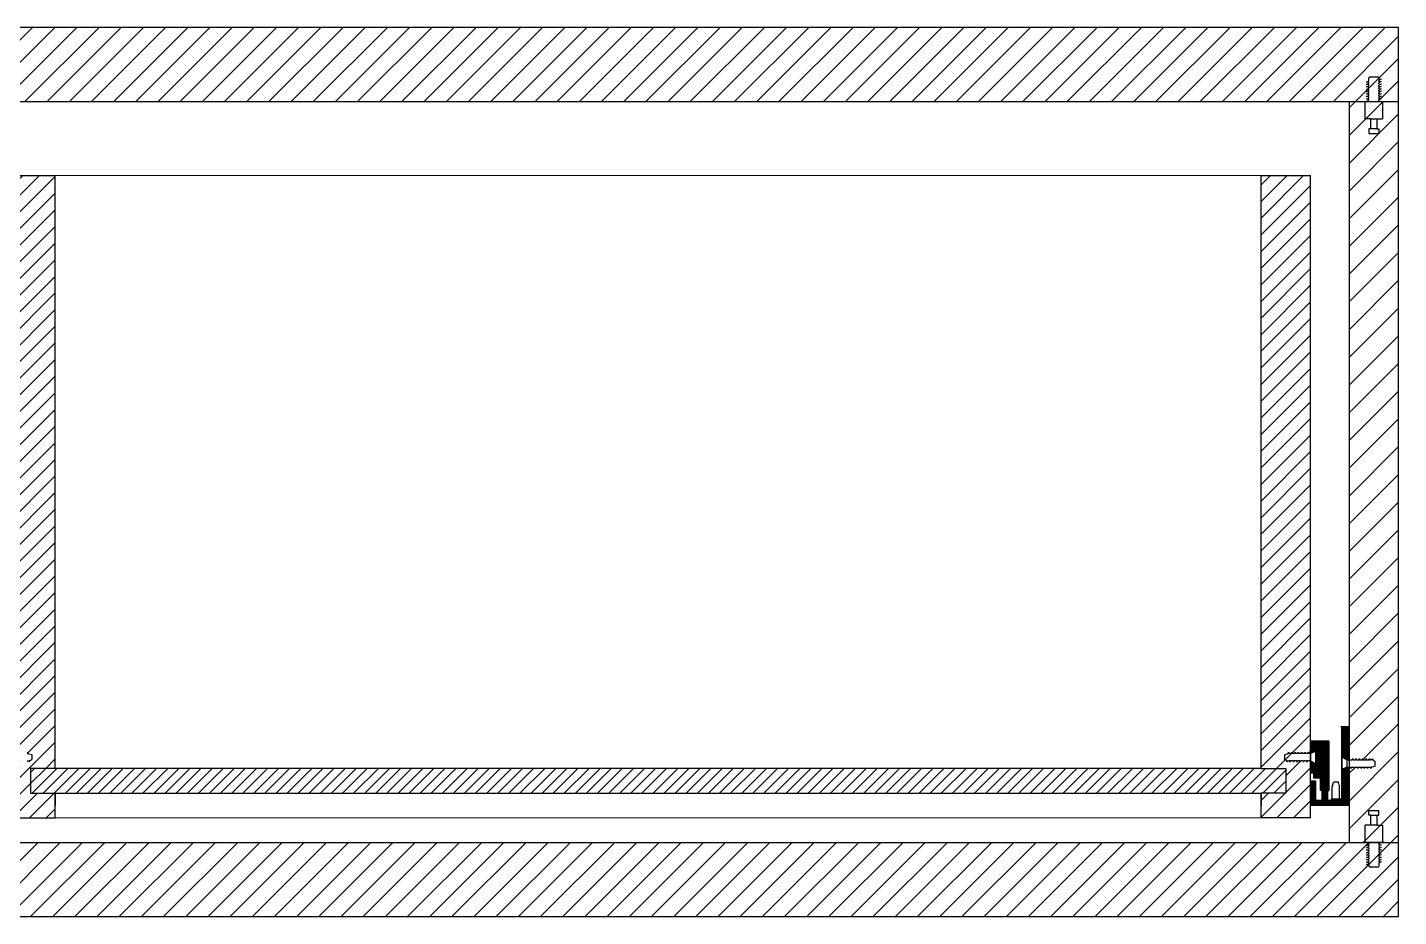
# Model space of a CAD drawing. Header units: millimetres. Extents: x 162 to 1697, y -125 to 545.
# Drawn here: x 497.7 to 553.2, y -69.7 to -33.7 of the extents above; entities that cross this region are included whole.
import ezdxf

# ---------------------------------------------------------------- set-up
doc = ezdxf.new("R2010")
doc.units = ezdxf.units.MM
doc.layers.get('0').update_dxf_attribs({"color": 255})
doc.layers.add('A-FURN', color=8, linetype='Continuous', lineweight=18)
doc.layers.add("costruzione sez cc'", color=161, linetype='Continuous')
doc.layers.add('VITI', color=2, linetype='Continuous')

msp = doc.modelspace()

# ---------------------------------------------------------------- hatches: boundary and pattern name
at = {"transparency": 33554687}
h = msp.add_hatch(dxfattribs=at)
h.set_pattern_fill('ANSI31', color=40, scale=0.005)
h.set_pattern_definition([(45, (120.099817, -136.84654), (-0.01122532015, 0.01122532015), [])])
h.paths.add_polyline_path([(549.655, -62.578), (550.411, -62.578), (550.411, -63.878), (549.986, -63.878), (549.786, -63.878), (549.655, -63.878), (549.655, -63.378), (549.855, -63.478), (549.855, -62.978), (549.655, -63.078)])
h.paths.add_polyline_path([(549.786, -63.878), (549.986, -63.878), (550.411, -63.878), (550.411, -64.578), (550.361, -64.578), (550.361, -64.178), (550.111, -64.178), (550.111, -64.578), (550.061, -64.578), (550.061, -64.078), (549.786, -64.078)], flags=17)
h.paths.add_polyline_path([(549.655, -64.178), (549.855, -64.178), (549.855, -64.978), (550.102, -64.978), (550.877, -64.978), (550.925, -64.978), (550.925, -63.728), (551.125, -63.628), (551.225, -63.628), (551.225, -65.178), (550.877, -65.178), (550.102, -65.178), (549.655, -65.178)])
h.paths.add_polyline_path([(550.236, -64.178), (550.361, -64.178), (550.361, -64.578), (550.361, -64.978), (550.236, -64.978)], flags=17)
h.paths.add_polyline_path([(550.111, -64.178), (550.236, -64.178), (550.236, -64.978), (550.111, -64.978)], flags=17)
h.paths.add_polyline_path([(550.925, -61.978), (551.225, -61.978), (551.225, -63.328), (551.125, -63.328), (550.925, -63.228)])
at = {"layer": "costruzione sez cc'", "transparency": 33554687}
h = msp.add_hatch(dxfattribs=at)
h.set_pattern_fill('ANSI31', color=8, scale=0.2)
h.set_pattern_definition([(45, (2.30176, -136.84654), (-0.4490128, 0.4490128), [])])
h.paths.add_polyline_path([(553.225, -33.678), (433.525, -33.678), (433.525, -36.678), (553.225, -36.678)])
h.paths.add_polyline_path([(553.225, -66.678), (433.525, -66.678), (433.525, -69.678), (553.225, -69.678)])
h = msp.add_hatch(dxfattribs=at)
h.set_pattern_fill('ANSI31', color=8, scale=0.25)
h.set_pattern_definition([(45, (2.30176, -136.84654), (-0.561266, 0.561266), [])])
h.paths.add_polyline_path([(435.525, -36.678), (433.525, -36.678), (433.525, -66.678), (435.525, -66.678)])
h.paths.add_polyline_path([(434.706, -63.278), (434.735, -63.328), (434.834, -63.328), (434.84, -63.278), (434.869, -63.328), (434.967, -63.328), (434.974, -63.278), (435.002, -63.328), (435.101, -63.328), (435.107, -63.278), (435.136, -63.328), (435.235, -63.328), (435.241, -63.278), (435.27, -63.328), (435.369, -63.328), (435.375, -63.278), (435.404, -63.328), (435.457, -63.628), (435.447, -63.678), (435.423, -63.628), (435.324, -63.628), (435.313, -63.678), (435.289, -63.628), (435.19, -63.628), (435.179, -63.678), (435.155, -63.628), (435.056, -63.628), (435.045, -63.678), (435.021, -63.628), (434.922, -63.628), (434.912, -63.678), (434.887, -63.628), (434.788, -63.628), (434.778, -63.678), (434.753, -63.628), (434.654, -63.628), (434.644, -63.678), (434.619, -63.624, -0.036197), (434.591, -63.616), (434.476, -63.586), (434.476, -63.384), (434.57, -63.349), (434.574, -63.287), (434.602, -63.337, -0.074706), (434.661, -63.328), (434.7, -63.328)], flags=16)
h.paths.add_polyline_path([(493.525, -36.678), (493.375, -36.678), (491.491, -36.678), (491.491, -66.678), (493.525, -66.678)])
h.paths.add_polyline_path([(492.31, -63.278), (492.316, -63.328), (492.355, -63.328, -0.074706), (492.413, -63.337), (492.442, -63.287), (492.446, -63.349), (492.54, -63.384), (492.54, -63.586), (492.425, -63.616, -0.036197), (492.397, -63.624), (492.372, -63.678), (492.361, -63.628), (492.262, -63.628), (492.238, -63.678), (492.228, -63.628), (492.129, -63.628), (492.104, -63.678), (492.094, -63.628), (491.995, -63.628), (491.97, -63.678), (491.96, -63.628), (491.861, -63.628), (491.837, -63.678), (491.826, -63.628), (491.727, -63.628), (491.703, -63.678), (491.692, -63.628), (491.593, -63.628), (491.569, -63.678), (491.558, -63.628), (491.612, -63.328), (491.641, -63.278), (491.647, -63.328), (491.746, -63.328), (491.775, -63.278), (491.781, -63.328), (491.88, -63.328), (491.908, -63.278), (491.915, -63.328), (492.013, -63.328), (492.042, -63.278), (492.048, -63.328), (492.147, -63.328), (492.176, -63.278), (492.182, -63.328), (492.281, -63.328)], flags=16)
h.paths.add_polyline_path([(495.259, -36.678), (493.525, -36.678), (493.525, -66.678), (495.259, -66.678), (495.259, -65.178), (495.259, -63.628), (495.359, -63.628), (495.359, -63.328), (495.259, -63.328)])
h.paths.add_polyline_path([(494.44, -63.278), (494.469, -63.328), (494.568, -63.328), (494.574, -63.278), (494.603, -63.328), (494.702, -63.328), (494.708, -63.278), (494.737, -63.328), (494.835, -63.328), (494.842, -63.278), (494.87, -63.328), (494.969, -63.328), (494.975, -63.278), (495.004, -63.328), (495.103, -63.328), (495.109, -63.278), (495.138, -63.328), (495.192, -63.628), (495.181, -63.678), (495.157, -63.628), (495.058, -63.628), (495.047, -63.678), (495.023, -63.628), (494.924, -63.628), (494.913, -63.678), (494.889, -63.628), (494.79, -63.628), (494.78, -63.678), (494.755, -63.628), (494.656, -63.628), (494.646, -63.678), (494.621, -63.628), (494.522, -63.628), (494.512, -63.678), (494.488, -63.628), (494.389, -63.628), (494.378, -63.678), (494.353, -63.624, -0.036197), (494.325, -63.616), (494.21, -63.586), (494.21, -63.384), (494.304, -63.349), (494.308, -63.287), (494.337, -63.337, -0.074706), (494.395, -63.328), (494.434, -63.328)], flags=16)
edge = h.paths.add_edge_path()
edge.add_line((553.225, -36.678), (551.225, -36.678))
edge.add_line((551.225, -36.678), (551.225, -63.328))
edge.add_line((551.225, -63.328), (551.346, -63.328))
edge.add_line((551.346, -63.328), (551.375, -63.278))
edge.add_line((551.375, -63.278), (551.381, -63.328))
edge.add_line((551.381, -63.328), (551.48, -63.328))
edge.add_line((551.48, -63.328), (551.509, -63.278))
edge.add_line((551.509, -63.278), (551.515, -63.328))
edge.add_line((551.515, -63.328), (551.614, -63.328))
edge.add_line((551.614, -63.328), (551.643, -63.278))
edge.add_line((551.643, -63.278), (551.649, -63.328))
edge.add_line((551.649, -63.328), (551.748, -63.328))
edge.add_line((551.748, -63.328), (551.776, -63.278))
edge.add_line((551.776, -63.278), (551.783, -63.328))
edge.add_line((551.783, -63.328), (551.881, -63.328))
edge.add_line((551.881, -63.328), (551.91, -63.278))
edge.add_line((551.91, -63.278), (551.916, -63.328))
edge.add_line((551.916, -63.328), (552.015, -63.328))
edge.add_line((552.015, -63.328), (552.044, -63.278))
edge.add_line((552.044, -63.278), (552.05, -63.328))
edge.add_line((552.05, -63.328), (552.153, -63.328))
edge.add_line((552.153, -63.328), (552.176, -63.287))
edge.add_line((552.176, -63.287), (552.18, -63.349))
edge.add_line((552.18, -63.349), (552.274, -63.384))
edge.add_line((552.274, -63.384), (552.274, -63.586))
edge.add_line((552.274, -63.586), (552.132, -63.623))
edge.add_line((552.132, -63.623), (552.131, -63.624))
edge.add_arc((552.089, -63.428), 0.2, 282.2639, 290.556)
edge.add_line((552.159, -63.616), (552.269, -63.588))
edge.add_spline(control_points=[(552.269, -63.588), (552.272, -63.587), (552.274, -63.585), (552.274, -63.583)], knot_values=[0, 0, 0, 0, 0.006886, 0.006886, 0.006886, 0.006886], degree=3, periodic=0)
edge.add_line((552.274, -63.583), (552.274, -63.397))
edge.add_spline(control_points=[(552.274, -63.397), (552.274, -63.39), (552.268, -63.382), (552.261, -63.38)], knot_values=[0, 0, 0, 0, 0.021554, 0.021554, 0.021554, 0.021554], degree=3, periodic=0)
edge.add_line((552.261, -63.38), (552.18, -63.349))
edge.add_line((552.18, -63.349), (552.131, -63.623))
edge.add_line((552.131, -63.623), (552.159, -63.616))
edge.add_arc((552.089, -63.428), 0.2, 282.2639, 290.556, ccw=False)
edge.add_line((552.131, -63.624), (552.106, -63.678))
edge.add_line((552.106, -63.678), (552.096, -63.628))
edge.add_line((552.096, -63.628), (551.997, -63.628))
edge.add_line((551.997, -63.628), (551.972, -63.678))
edge.add_line((551.972, -63.678), (551.962, -63.628))
edge.add_line((551.962, -63.628), (551.863, -63.628))
edge.add_line((551.863, -63.628), (551.838, -63.678))
edge.add_line((551.838, -63.678), (551.828, -63.628))
edge.add_line((551.828, -63.628), (551.729, -63.628))
edge.add_line((551.729, -63.628), (551.705, -63.678))
edge.add_line((551.705, -63.678), (551.694, -63.628))
edge.add_line((551.694, -63.628), (551.595, -63.628))
edge.add_line((551.595, -63.628), (551.571, -63.678))
edge.add_line((551.571, -63.678), (551.56, -63.628))
edge.add_line((551.56, -63.628), (551.461, -63.628))
edge.add_line((551.461, -63.628), (551.437, -63.678))
edge.add_line((551.437, -63.678), (551.426, -63.628))
edge.add_line((551.426, -63.628), (551.327, -63.628))
edge.add_line((551.327, -63.628), (551.303, -63.678))
edge.add_line((551.303, -63.678), (551.293, -63.628))
edge.add_line((551.293, -63.628), (551.225, -63.628))
edge.add_line((551.225, -63.628), (551.225, -66.678))
edge.add_line((551.225, -66.678), (553.225, -66.678))
edge.add_line((553.225, -66.678), (553.225, -36.678))
h = msp.add_hatch(dxfattribs=at)
h.set_pattern_fill('ANSI31', color=8, scale=0.15)
h.set_pattern_definition([(45, (2.30176, -136.84654), (-0.3367596, 0.3367596), [])])
h.paths.add_polyline_path([(437.095, -63.078), (437.163, -63.078), (437.174, -63.028), (437.198, -63.078), (437.297, -63.078), (437.307, -63.028), (437.332, -63.078), (437.431, -63.078), (437.441, -63.028), (437.465, -63.078), (437.564, -63.078), (437.575, -63.028), (437.599, -63.078), (437.698, -63.078), (437.709, -63.028), (437.733, -63.078), (437.832, -63.078), (437.843, -63.028), (437.867, -63.078), (437.966, -63.078), (437.976, -63.028), (438.002, -63.083, 0.045105), (437.966, -63.079), (438.018, -63.37), (438.046, -63.42), (438.051, -63.356, -0.119721), (437.959, -63.378), (437.921, -63.378), (437.914, -63.428), (437.886, -63.378), (437.787, -63.378), (437.78, -63.428), (437.752, -63.378), (437.653, -63.378), (437.647, -63.428), (437.618, -63.378), (437.519, -63.378), (437.513, -63.428), (437.484, -63.378), (437.385, -63.378), (437.379, -63.428), (437.35, -63.378), (437.252, -63.378), (437.245, -63.428), (437.217, -63.378), (437.095, -63.378), (437.095, -65.678), (439.095, -65.678), (439.095, -64.678), (438.095, -64.678), (438.095, -63.678), (439.095, -63.678), (439.095, -39.678), (437.095, -39.678)])
edge = h.paths.add_edge_path(flags=16)
edge.add_spline(control_points=[(438.144, -63.124), (438.144, -63.122), (438.142, -63.12), (438.14, -63.119)], knot_values=[0, 0, 0, 0, 0.006886, 0.006886, 0.006886, 0.006886], degree=3, periodic=0)
edge.add_line((438.142, -63.12), (438.14, -63.119))
edge.add_spline(control_points=[(438.14, -63.119), (438.142, -63.12), (438.144, -63.122), (438.144, -63.124)], knot_values=[0, 0, 0, 0, 0.006886, 0.006886, 0.006886, 0.006886], degree=3, periodic=0)
edge.add_line((438.144, -63.122), (438.144, -63.124))
h.paths.add_polyline_path([(487.921, -63.678), (488.921, -63.678), (488.921, -64.678), (487.921, -64.678), (487.921, -65.178), (487.921, -65.678), (489.921, -65.678), (489.921, -63.378), (489.799, -63.378), (489.771, -63.428), (489.764, -63.378), (489.665, -63.378), (489.637, -63.428), (489.631, -63.378), (489.532, -63.378), (489.503, -63.428), (489.497, -63.378), (489.398, -63.378), (489.369, -63.428), (489.363, -63.378), (489.264, -63.378), (489.235, -63.428), (489.229, -63.378), (489.283, -63.078), (489.307, -63.028), (489.318, -63.078), (489.417, -63.078), (489.441, -63.028), (489.451, -63.078), (489.55, -63.078), (489.575, -63.028), (489.585, -63.078), (489.684, -63.078), (489.708, -63.028), (489.719, -63.078), (489.818, -63.078), (489.842, -63.028), (489.853, -63.078), (489.921, -63.078), (489.921, -39.678), (487.921, -39.678)])
h.paths.add_polyline_path([(489.014, -63.083, 0.036197), (488.987, -63.091), (488.872, -63.124), (488.872, -63.323), (488.998, -63.37), (488.998, -63.37, 0.074706), (489.057, -63.378), (489.095, -63.378), (489.149, -63.078), (489.05, -63.078), (489.039, -63.028)], flags=16)
h.paths.add_polyline_path([(496.829, -63.078), (496.897, -63.078), (496.908, -63.028), (496.932, -63.078), (497.031, -63.078), (497.042, -63.028), (497.066, -63.078), (497.165, -63.078), (497.175, -63.028), (497.2, -63.078), (497.299, -63.078), (497.309, -63.028), (497.333, -63.078), (497.432, -63.078), (497.443, -63.028), (497.467, -63.078), (497.566, -63.078), (497.577, -63.028), (497.601, -63.078), (497.7, -63.078), (497.711, -63.028), (497.736, -63.083, 0.045105), (497.7, -63.079), (497.752, -63.37), (497.781, -63.42), (497.785, -63.356, -0.119721), (497.693, -63.378), (497.655, -63.378), (497.648, -63.428), (497.62, -63.378), (497.521, -63.378), (497.515, -63.428), (497.486, -63.378), (497.387, -63.378), (497.381, -63.428), (497.352, -63.378), (497.253, -63.378), (497.247, -63.428), (497.218, -63.378), (497.119, -63.378), (497.113, -63.428), (497.085, -63.378), (496.986, -63.378), (496.979, -63.428), (496.951, -63.378), (496.829, -63.378), (496.829, -65.678), (498.829, -65.678), (498.829, -64.678), (497.829, -64.678), (497.829, -63.678), (498.829, -63.678), (498.829, -39.678), (496.829, -39.678)])
edge = h.paths.add_edge_path(flags=16)
edge.add_spline(control_points=[(497.878, -63.124), (497.878, -63.122), (497.876, -63.12), (497.874, -63.119)], knot_values=[0, 0, 0, 0, 0.006886, 0.006886, 0.006886, 0.006886], degree=3, periodic=0)
edge.add_line((497.876, -63.12), (497.874, -63.119))
edge.add_spline(control_points=[(497.874, -63.119), (497.876, -63.12), (497.878, -63.122), (497.878, -63.124)], knot_values=[0, 0, 0, 0, 0.006886, 0.006886, 0.006886, 0.006886], degree=3, periodic=0)
edge.add_line((497.878, -63.122), (497.878, -63.124))
h.paths.add_polyline_path([(549.655, -39.678), (547.655, -39.678), (547.655, -63.678), (548.655, -63.678), (548.655, -64.678), (547.655, -64.678), (547.655, -65.178), (547.655, -65.678), (549.655, -65.678), (549.655, -63.378), (549.533, -63.378), (549.505, -63.428), (549.499, -63.378), (549.4, -63.378), (549.371, -63.428), (549.365, -63.378), (549.266, -63.378), (549.237, -63.428), (549.231, -63.378), (549.132, -63.378), (549.103, -63.428), (549.097, -63.378), (548.998, -63.378), (548.97, -63.428), (548.963, -63.378), (549.017, -63.078), (549.041, -63.028), (549.052, -63.078), (549.151, -63.078), (549.175, -63.028), (549.186, -63.078), (549.285, -63.078), (549.309, -63.028), (549.319, -63.078), (549.418, -63.078), (549.443, -63.028), (549.453, -63.078), (549.552, -63.078), (549.576, -63.028), (549.587, -63.078), (549.655, -63.078)])
h.paths.add_polyline_path([(549.041, -63.028), (549.052, -63.078), (548.998, -63.378), (548.97, -63.428), (548.963, -63.378), (549.017, -63.078)], flags=17)
h = msp.add_hatch(dxfattribs=at)
h.set_pattern_fill('ANSI31', color=8, scale=0.1)
h.set_pattern_definition([(45, (2.30176, -136.84654), (-0.2245064, 0.2245064), [])])
h.paths.add_polyline_path([(487.921, -64.678), (488.921, -64.678), (488.921, -63.678), (487.921, -63.678), (439.095, -63.678), (438.095, -63.678), (438.095, -64.678), (439.095, -64.678)])
h.paths.add_polyline_path([(498.829, -63.678), (497.829, -63.678), (497.829, -64.678), (498.829, -64.678), (547.655, -64.678), (548.655, -64.678), (548.655, -63.678), (547.655, -63.678)])

# ---------------------------------------------------------------- linework, layer by layer
for p, q in [((553.225, -33.678), (433.525, -33.678)), ((553.225, -69.678), (553.225, -33.678)), ((433.525, -36.678), (553.225, -36.678)), ((551.225, -36.678), (551.225, -66.678)), ((496.829, -39.678), (498.829, -39.678)), ((498.829, -63.678), (498.829, -39.678)), ((547.655, -63.678), (547.655, -39.678)), ((547.655, -39.678), (549.655, -39.678)), ((549.655, -65.178), (549.655, -39.678)), ((549.655, -65.678), (549.655, -39.678)), ((550.891, -61.978), (551.191, -61.978)), ((550.925, -64.978), (550.925, -61.978)), ((550.411, -62.578), (549.655, -62.578)), ((549.655, -63.878), (549.655, -62.578)), ((549.655, -65.178), (549.655, -62.578)), ((550.411, -64.578), (550.411, -62.578)), ((498.829, -63.678), (497.829, -63.678)), ((497.829, -63.678), (497.829, -64.678)), ((547.655, -63.678), (498.829, -63.678)), ((547.655, -63.678), (548.655, -63.678)), ((548.655, -63.678), (548.655, -64.678)), ((549.786, -63.878), (549.655, -63.878)), ((549.655, -65.178), (549.655, -64.178)), ((549.655, -64.178), (549.855, -64.178)), ((549.786, -63.878), (549.786, -64.078)), ((549.986, -63.878), (549.786, -63.878)), ((550.061, -64.078), (549.786, -64.078)), ((549.855, -64.178), (549.855, -64.978)), ((549.986, -63.878), (550.411, -63.878)), ((550.061, -64.578), (550.061, -64.078)), ((550.361, -64.178), (550.111, -64.178)), ((550.111, -64.178), (550.111, -64.978)), ((550.236, -64.178), (550.236, -64.978)), ((550.361, -64.978), (550.361, -64.178)), ((550.544, -64.366), (550.586, -64.253)), ((550.789, -64.24), (550.603, -64.24)), ((550.822, -64.355), (550.794, -64.245)), ((550.835, -64.517), (550.83, -64.383)), ((497.829, -64.678), (498.829, -64.678)), ((498.829, -65.678), (498.829, -64.678)), ((498.829, -65.678), (498.829, -64.678)), ((498.829, -64.678), (547.655, -64.678)), ((498.829, -64.678), (498.829, -65.178)), ((547.655, -65.678), (547.655, -64.678)), ((548.655, -64.678), (547.655, -64.678)), ((547.655, -64.678), (547.655, -65.178)), ((550.111, -64.578), (550.061, -64.578)), ((550.361, -64.578), (550.411, -64.578)), ((550.88, -64.928), (550.489, -64.928)), ((550.489, -64.928), (550.489, -64.978)), ((550.535, -64.499), (550.535, -64.425)), ((550.535, -64.632), (550.535, -64.499)), ((550.535, -64.766), (550.535, -64.632)), ((550.535, -64.9), (550.535, -64.766)), ((550.535, -64.928), (550.535, -64.9)), ((550.835, -64.651), (550.835, -64.517)), ((550.835, -64.785), (550.835, -64.651)), ((550.835, -64.919), (550.835, -64.785)), ((550.835, -64.919), (550.835, -64.928)), ((550.88, -64.978), (550.88, -64.928)), ((551.225, -65.178), (549.655, -65.178)), ((550.102, -65.178), (549.655, -65.178)), ((550.102, -64.978), (549.855, -64.978)), ((550.877, -64.978), (550.102, -64.978)), ((550.877, -65.178), (550.102, -65.178)), ((550.111, -64.978), (550.361, -64.978)), ((550.925, -64.978), (550.835, -64.978)), ((550.877, -64.978), (550.925, -64.978)), ((551.225, -65.178), (550.877, -65.178)), ((496.829, -65.678), (498.829, -65.678)), ((549.655, -65.678), (547.655, -65.678)), ((433.525, -66.678), (553.225, -66.678)), ((433.525, -69.678), (553.225, -69.678))]:
    msp.add_line(p, q)
for centre, start, end in [((550.735, -64.425), 162.9104, 180), ((550.635, -64.425), 12.2639, 20.556)]:
    msp.add_arc(centre, 0.2, start, end)
for points in [[(550.586, -64.253), (550.589, -64.246), (550.596, -64.24), (550.603, -64.24)], [(550.794, -64.245), (550.794, -64.242), (550.792, -64.24), (550.789, -64.24)]]:
    msp.add_open_spline(points, degree=3)
at = {"layer": 'A-FURN'}
for p, q in [((498.829, -39.678), (547.655, -39.678)), ((498.829, -65.678), (547.655, -65.678))]:
    msp.add_line(p, q, dxfattribs=at)
at = {"layer": 'VITI'}
for p, q in [((551.925, -35.892), (552.025, -35.843)), ((552.025, -35.893), (551.925, -35.892)), ((551.925, -35.99), (552.025, -35.941)), ((552.025, -35.991), (551.925, -35.99)), ((551.925, -36.088), (552.025, -36.039)), ((552.025, -36.09), (551.925, -36.088)), ((552.025, -35.843), (552.025, -35.725)), ((552.025, -35.941), (552.025, -35.893)), ((552.025, -36.039), (552.025, -35.991)), ((552.025, -36.138), (552.025, -36.09)), ((552.075, -35.678), (552.375, -35.678)), ((552.425, -35.772), (552.425, -35.725)), ((552.425, -35.772), (552.525, -35.774)), ((552.525, -35.774), (552.425, -35.822)), ((552.425, -35.87), (552.425, -35.822)), ((552.425, -35.87), (552.525, -35.873)), ((552.525, -35.873), (552.425, -35.92)), ((552.425, -35.968), (552.425, -35.92)), ((552.425, -35.968), (552.525, -35.971)), ((552.525, -35.971), (552.425, -36.018)), ((552.425, -36.066), (552.425, -36.018)), ((552.425, -36.066), (552.525, -36.069)), ((552.525, -36.069), (552.425, -36.116)), ((551.925, -36.186), (552.025, -36.138)), ((552.025, -36.188), (551.925, -36.186)), ((551.925, -36.284), (552.025, -36.236)), ((552.025, -36.286), (551.925, -36.284)), ((551.925, -36.382), (552.025, -36.334)), ((552.025, -36.384), (551.925, -36.382)), ((551.925, -36.48), (552.025, -36.432)), ((552.025, -36.482), (551.925, -36.48)), ((551.925, -36.579), (552.025, -36.53)), ((552.025, -36.58), (551.925, -36.579)), ((551.925, -36.677), (552.025, -36.628)), ((552.025, -36.236), (552.025, -36.188)), ((552.025, -36.334), (552.025, -36.286)), ((552.025, -36.432), (552.025, -36.384)), ((552.025, -36.53), (552.025, -36.482)), ((552.025, -36.628), (552.025, -36.58)), ((552.425, -36.164), (552.425, -36.116)), ((552.425, -36.164), (552.525, -36.167)), ((552.525, -36.167), (552.425, -36.214)), ((552.425, -36.262), (552.425, -36.214)), ((552.425, -36.262), (552.525, -36.265)), ((552.525, -36.265), (552.425, -36.313)), ((552.425, -36.361), (552.425, -36.313)), ((552.425, -36.361), (552.525, -36.363)), ((552.525, -36.363), (552.425, -36.411)), ((552.425, -36.459), (552.425, -36.411)), ((552.425, -36.459), (552.525, -36.461)), ((552.525, -36.461), (552.425, -36.509)), ((552.425, -36.557), (552.425, -36.509)), ((552.425, -36.557), (552.525, -36.56)), ((552.525, -36.56), (552.425, -36.607)), ((552.425, -36.678), (552.425, -36.607)), ((551.845, -36.708), (551.845, -36.678)), ((551.845, -36.678), (551.875, -36.678)), ((551.875, -36.708), (551.845, -36.708)), ((551.875, -36.678), (552.575, -36.678)), ((551.875, -37.378), (551.875, -36.708)), ((552.025, -36.678), (551.925, -36.677)), ((552.575, -36.678), (552.605, -36.678)), ((552.575, -36.708), (552.575, -37.378)), ((552.575, -36.708), (552.605, -36.708)), ((552.605, -36.678), (552.605, -36.708)), ((552.1, -37.378), (551.875, -37.378)), ((552.1, -37.378), (552.35, -37.378)), ((552.1, -37.778), (552.1, -37.378)), ((552.35, -37.378), (552.575, -37.378)), ((552.35, -37.378), (552.35, -37.778)), ((552.1, -37.778), (552.02, -37.778)), ((552.02, -37.778), (552.02, -37.978)), ((552.02, -37.978), (552.43, -37.978)), ((552.35, -37.778), (552.1, -37.778)), ((552.35, -37.778), (552.43, -37.778)), ((552.43, -37.778), (552.43, -37.978)), ((497.711, -63.028), (497.7, -63.078)), ((497.736, -63.083), (497.711, -63.028)), ((497.763, -63.091), (497.874, -63.119)), ((497.878, -63.124), (497.878, -63.31)), ((548.606, -63.124), (548.721, -63.091)), ((548.606, -63.124), (548.606, -63.31)), ((548.748, -63.083), (548.774, -63.028)), ((548.774, -63.028), (548.784, -63.078)), ((548.883, -63.078), (548.791, -63.078)), ((548.883, -63.078), (548.907, -63.028)), ((548.907, -63.028), (548.918, -63.078)), ((549.017, -63.078), (548.918, -63.078)), ((549.017, -63.078), (549.041, -63.028)), ((549.041, -63.028), (549.052, -63.078)), ((549.151, -63.078), (549.052, -63.078)), ((549.151, -63.078), (549.175, -63.028)), ((549.175, -63.028), (549.186, -63.078)), ((549.285, -63.078), (549.186, -63.078)), ((549.285, -63.078), (549.309, -63.028)), ((549.309, -63.028), (549.319, -63.078)), ((549.418, -63.078), (549.319, -63.078)), ((549.418, -63.078), (549.443, -63.028)), ((549.443, -63.028), (549.453, -63.078)), ((549.552, -63.078), (549.453, -63.078)), ((549.552, -63.078), (549.576, -63.028)), ((549.576, -63.028), (549.587, -63.078)), ((549.655, -63.078), (549.587, -63.078)), ((549.655, -63.078), (549.855, -62.978)), ((549.655, -63.078), (549.655, -63.378)), ((549.855, -62.978), (549.855, -63.478)), ((550.925, -63.228), (550.925, -63.353)), ((551.125, -63.328), (550.925, -63.228)), ((551.346, -63.328), (551.375, -63.278)), ((551.375, -63.278), (551.381, -63.328)), ((551.48, -63.328), (551.509, -63.278)), ((551.509, -63.278), (551.515, -63.328)), ((551.614, -63.328), (551.643, -63.278)), ((551.643, -63.278), (551.649, -63.328)), ((551.748, -63.328), (551.776, -63.278)), ((551.776, -63.278), (551.783, -63.328)), ((551.881, -63.328), (551.91, -63.278)), ((551.91, -63.278), (551.916, -63.328)), ((552.015, -63.328), (552.044, -63.278)), ((552.044, -63.278), (552.05, -63.328)), ((552.148, -63.337), (552.176, -63.287)), ((552.176, -63.287), (552.18, -63.349)), ((497.752, -63.37), (497.781, -63.42)), ((497.781, -63.42), (497.785, -63.358)), ((497.785, -63.358), (497.866, -63.327)), ((548.699, -63.358), (548.619, -63.327)), ((548.704, -63.42), (548.699, -63.358)), ((548.732, -63.37), (548.704, -63.42)), ((548.829, -63.378), (548.791, -63.378)), ((548.836, -63.428), (548.829, -63.378)), ((548.864, -63.378), (548.836, -63.428)), ((548.963, -63.378), (548.864, -63.378)), ((548.97, -63.428), (548.963, -63.378)), ((548.998, -63.378), (548.97, -63.428)), ((549.097, -63.378), (548.998, -63.378)), ((549.103, -63.428), (549.097, -63.378)), ((549.132, -63.378), (549.103, -63.428)), ((549.231, -63.378), (549.132, -63.378)), ((549.237, -63.428), (549.231, -63.378)), ((549.266, -63.378), (549.237, -63.428)), ((549.365, -63.378), (549.266, -63.378)), ((549.371, -63.428), (549.365, -63.378)), ((549.4, -63.378), (549.371, -63.428)), ((549.499, -63.378), (549.4, -63.378)), ((549.505, -63.428), (549.499, -63.378)), ((549.533, -63.378), (549.505, -63.428)), ((549.655, -63.378), (549.533, -63.378)), ((549.655, -63.378), (549.855, -63.478)), ((550.925, -63.353), (550.925, -63.603)), ((550.925, -63.603), (550.925, -63.728)), ((551.125, -63.628), (550.925, -63.728)), ((551.125, -63.328), (551.125, -63.628)), ((551.125, -63.328), (551.225, -63.328)), ((551.125, -63.628), (551.225, -63.628)), ((551.225, -63.328), (551.346, -63.328)), ((551.225, -63.628), (551.293, -63.628)), ((551.303, -63.678), (551.293, -63.628)), ((551.327, -63.628), (551.303, -63.678)), ((551.327, -63.628), (551.426, -63.628)), ((551.381, -63.328), (551.48, -63.328)), ((551.437, -63.678), (551.426, -63.628)), ((551.461, -63.628), (551.437, -63.678)), ((551.461, -63.628), (551.56, -63.628)), ((551.515, -63.328), (551.614, -63.328)), ((551.571, -63.678), (551.56, -63.628)), ((551.595, -63.628), (551.571, -63.678)), ((551.595, -63.628), (551.694, -63.628)), ((551.649, -63.328), (551.748, -63.328)), ((551.705, -63.678), (551.694, -63.628)), ((551.729, -63.628), (551.705, -63.678)), ((551.729, -63.628), (551.828, -63.628)), ((551.783, -63.328), (551.881, -63.328)), ((551.838, -63.678), (551.828, -63.628)), ((551.863, -63.628), (551.838, -63.678)), ((551.863, -63.628), (551.962, -63.628)), ((551.916, -63.328), (552.015, -63.328)), ((551.972, -63.678), (551.962, -63.628)), ((551.997, -63.628), (551.972, -63.678)), ((551.997, -63.628), (552.089, -63.628)), ((552.05, -63.328), (552.089, -63.328)), ((552.106, -63.678), (552.096, -63.628)), ((552.131, -63.624), (552.106, -63.678)), ((552.159, -63.616), (552.269, -63.588)), ((552.18, -63.349), (552.261, -63.38)), ((552.274, -63.583), (552.274, -63.397)), ((552.02, -65.378), (552.175, -65.378)), ((552.02, -65.578), (552.02, -65.378)), ((552.175, -65.378), (552.275, -65.378)), ((552.275, -65.378), (552.43, -65.378)), ((552.43, -65.578), (552.43, -65.378)), ((552.1, -65.978), (551.875, -65.978)), ((551.875, -66.648), (551.875, -65.978)), ((552.1, -65.578), (552.02, -65.578)), ((552.1, -65.978), (552.1, -65.578)), ((552.1, -65.578), (552.35, -65.578)), ((552.35, -65.978), (552.1, -65.978)), ((552.35, -65.578), (552.35, -65.978)), ((552.35, -65.578), (552.43, -65.578)), ((552.35, -65.978), (552.575, -65.978)), ((552.575, -65.978), (552.575, -66.648)), ((551.875, -66.648), (551.875, -66.618)), ((551.845, -66.678), (551.845, -66.648)), ((551.845, -66.648), (551.875, -66.648)), ((551.875, -66.678), (551.845, -66.678)), ((552.575, -66.678), (551.875, -66.678)), ((551.925, -66.797), (552.025, -66.75)), ((552.025, -66.8), (551.925, -66.797)), ((551.925, -66.895), (552.025, -66.848)), ((552.025, -66.898), (551.925, -66.895)), ((551.925, -66.994), (552.025, -66.946)), ((552.025, -66.996), (551.925, -66.994)), ((551.925, -67.092), (552.025, -67.044)), ((552.025, -67.094), (551.925, -67.092)), ((551.925, -67.19), (552.025, -67.142)), ((552.025, -66.678), (552.025, -66.75)), ((552.025, -66.8), (552.025, -66.848)), ((552.025, -66.898), (552.025, -66.946)), ((552.025, -66.996), (552.025, -67.044)), ((552.025, -67.094), (552.025, -67.142)), ((552.425, -66.678), (552.525, -66.68)), ((552.525, -66.68), (552.425, -66.729)), ((552.425, -66.729), (552.425, -66.777)), ((552.425, -66.777), (552.525, -66.778)), ((552.525, -66.778), (552.425, -66.827)), ((552.425, -66.827), (552.425, -66.875)), ((552.425, -66.875), (552.525, -66.876)), ((552.525, -66.876), (552.425, -66.925)), ((552.425, -66.925), (552.425, -66.973)), ((552.425, -66.973), (552.525, -66.975)), ((552.525, -66.975), (552.425, -67.023)), ((552.425, -67.023), (552.425, -67.071)), ((552.425, -67.071), (552.525, -67.073)), ((552.525, -67.073), (552.425, -67.121)), ((552.425, -67.121), (552.425, -67.169)), ((552.425, -67.169), (552.525, -67.171)), ((552.525, -67.171), (552.425, -67.219)), ((552.575, -66.648), (552.605, -66.648)), ((552.605, -66.678), (552.575, -66.678)), ((552.605, -66.648), (552.605, -66.678)), ((552.025, -67.193), (551.925, -67.19)), ((551.925, -67.288), (552.025, -67.241)), ((552.025, -67.291), (551.925, -67.288)), ((551.925, -67.386), (552.025, -67.339)), ((552.025, -67.389), (551.925, -67.386)), ((551.925, -67.484), (552.025, -67.437)), ((552.025, -67.487), (551.925, -67.484)), ((551.925, -67.582), (552.025, -67.535)), ((552.025, -67.585), (551.925, -67.582)), ((552.025, -67.193), (552.025, -67.241)), ((552.025, -67.291), (552.025, -67.339)), ((552.025, -67.389), (552.025, -67.437)), ((552.025, -67.487), (552.025, -67.535)), ((552.025, -67.585), (552.025, -67.632)), ((552.375, -67.678), (552.075, -67.678)), ((552.425, -67.219), (552.425, -67.267)), ((552.425, -67.267), (552.525, -67.269)), ((552.525, -67.269), (552.425, -67.317)), ((552.425, -67.317), (552.425, -67.365)), ((552.425, -67.365), (552.525, -67.367)), ((552.525, -67.367), (552.425, -67.416)), ((552.425, -67.416), (552.425, -67.464)), ((552.425, -67.464), (552.525, -67.465)), ((552.525, -67.465), (552.425, -67.514)), ((552.425, -67.514), (552.425, -67.632))]:
    msp.add_line(p, q, dxfattribs=at)
for centre, start, end in [((497.693, -63.278), 69.444, 77.7361), ((548.791, -63.278), 102.2639, 110.556), ((548.791, -63.278), 90, 91.9335), ((497.693, -63.178), 270, 287.0896), ((548.791, -63.178), 252.9104, 270), ((552.089, -63.528), 72.9104, 90), ((552.089, -63.428), 270, 271.9335), ((552.089, -63.428), 282.2639, 290.556)]:
    msp.add_arc(centre, 0.2, start, end, dxfattribs=at)
for points in [[(552.075, -35.678), (552.052, -35.678), (552.025, -35.702), (552.025, -35.725)], [(552.425, -35.725), (552.425, -35.702), (552.398, -35.678), (552.375, -35.678)], [(497.874, -63.119), (497.876, -63.12), (497.878, -63.122), (497.878, -63.124)], [(497.866, -63.327), (497.872, -63.325), (497.878, -63.317), (497.878, -63.31)], [(548.619, -63.327), (548.612, -63.325), (548.606, -63.317), (548.606, -63.31)], [(552.261, -63.38), (552.268, -63.382), (552.274, -63.39), (552.274, -63.397)], [(552.269, -63.588), (552.272, -63.587), (552.274, -63.585), (552.274, -63.583)], [(552.025, -67.632), (552.025, -67.655), (552.052, -67.678), (552.075, -67.678)], [(552.375, -67.678), (552.398, -67.678), (552.425, -67.655), (552.425, -67.632)]]:
    msp.add_open_spline(points, degree=3, dxfattribs=at)

doc.saveas('drawing.dxf')
